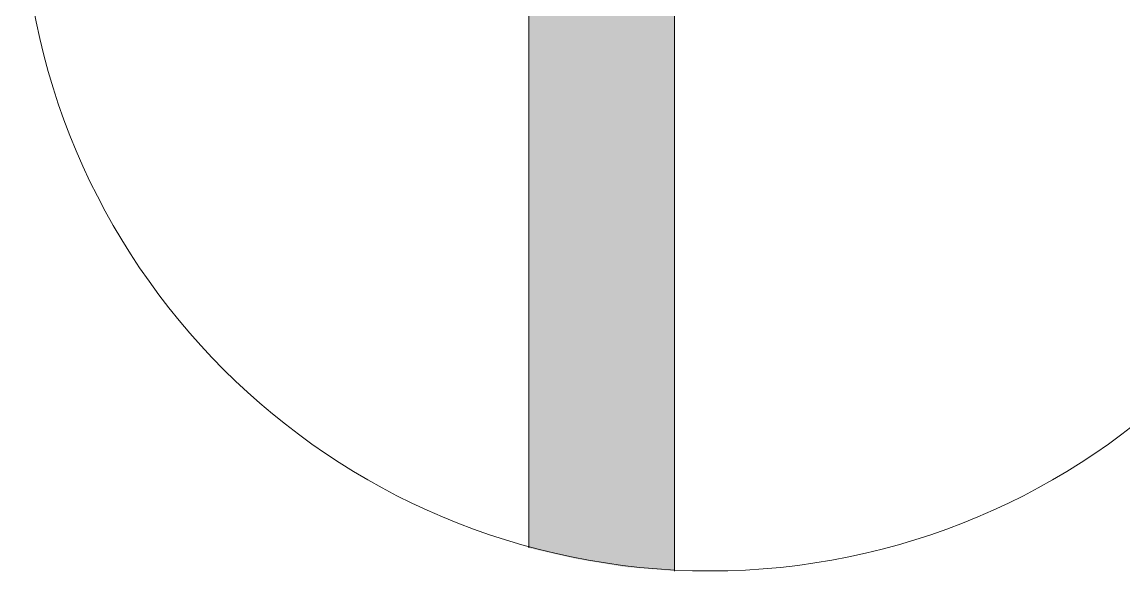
# Model space of a CAD drawing. Header units: metres. Extents: x 3162.2 to 3239.3, y 1435.1 to 1475.8.
# Drawn here: x 3190.657 to 3191.718, y 1451.966 to 1452.494 of the extents above; entities that cross this region are included whole.
import ezdxf

# ---------------------------------------------------------------- set-up
doc = ezdxf.new("R2010")
doc.units = ezdxf.units.M
doc.layers.add('PDF2_Geometry', color=7, linetype='Continuous')
doc.layers.add('PDF2_Solid Fills', color=7, linetype='Continuous', true_color=0x636466)

msp = doc.modelspace()

# ---------------------------------------------------------------- linework, layer by layer
at = {"layer": 'PDF2_Geometry', "lineweight": 0}
for points in [[(3191.145, 1452.6276), (3191.145, 1451.9881)], [(3191.2854, 1452.568), (3191.2854, 1451.9659)]]:
    msp.add_lwpolyline(points, close=True, dxfattribs=at)
for points in [[(3191.145, 1451.9881), (3191.145, 1452.6276)], [(3191.2854, 1451.9659), (3191.2854, 1452.568)]]:
    msp.add_lwpolyline(points, dxfattribs=at)
at = {"layer": 'PDF2_Geometry', "color": 150, "lineweight": 0, "true_color": 0x007fff}
msp.add_circle((3191.3196, 1452.6281), 0.6621, dxfattribs=at)
at = {"layer": 'PDF2_Solid Fills', "color": 31, "true_color": 0xfecc66, "transparency": 33554559}
for points in [[(3191.2854, 1452.5564), (3191.145, 1452.5564), (3191.2854, 1451.9881)], [(3191.145, 1452.5564), (3191.2854, 1451.9881), (3191.145, 1451.9881)], [(3191.2854, 1451.9881), (3191.145, 1451.9881), (3191.2854, 1451.9775)], [(3191.145, 1451.9881), (3191.2854, 1451.9775), (3191.1912, 1451.9775)], [(3191.1912, 1451.9775), (3191.2373, 1451.9698), (3191.2854, 1451.9698)], [(3191.1912, 1451.9775), (3191.2854, 1451.9775), (3191.2854, 1451.9698)], [(3191.2373, 1451.9698), (3191.2854, 1451.9698), (3191.2854, 1451.9659)]]:
    msp.add_solid(points, dxfattribs=at)

doc.saveas('drawing.dxf')
